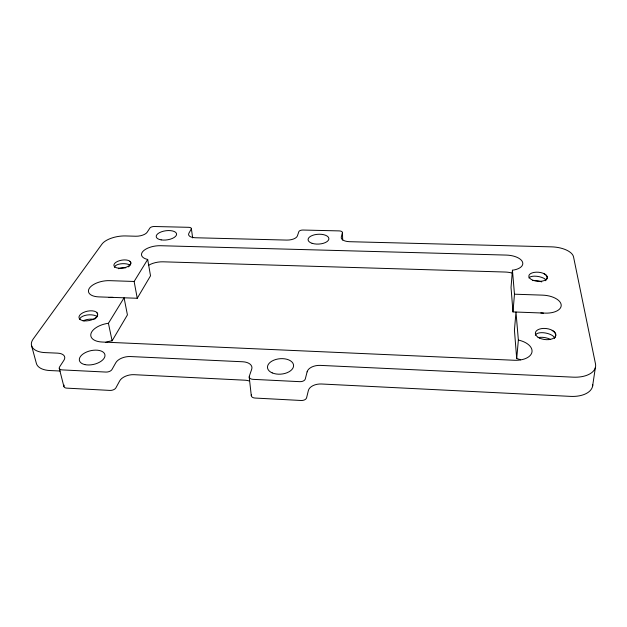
<?xml version="1.0" encoding="UTF-8"?>
<svg xmlns="http://www.w3.org/2000/svg" width="627" height="627" viewBox="0 0 627 627"><rect width="100%" height="100%" fill="white"/><g stroke="black" fill="none" stroke-linecap="round" stroke-linejoin="round"><path stroke-width="0.94" d="M512.439 270.229L511.036 287.495L512.98 311.925L545.09 313.124A17.36 8.896 5.5 0 0 561.173 304.738A17.36 8.896 5.5 0 0 542.653 295.145L514.477 294.196L512.439 270.229A15.879 7.665 3.4 0 0 522.51 262A15.879 7.665 3.4 0 0 506.342 255.087L160.496 245.713A14.852 6.858 -8.4 0 0 143.003 251.309A14.852 6.858 -8.4 0 0 147.682 259.453L150.519 275.825L137.25 298.264L98.831 296.892A16.028 7.712 -10.7 0 1 89.363 288.255A16.028 7.712 -10.7 0 1 109.576 280.653L134.131 281.476L147.682 259.453M512.98 311.925L514.477 294.196M516.695 358.605L518.364 340.061L515.99 312.066L514.43 330.123L516.695 358.605A18.316 10.557 6 0 1 520.622 359.788M592.515 386.616L595.391 367.5M105.391 342.475A17.156 9.193 -12 0 1 112.108 340.814L127.422 314.903L124.083 297.809L108.416 323.281A17.384 9.037 -11.7 0 0 91.064 333.313A17.384 9.037 -11.7 0 0 102.076 342.021L514.281 360.266A18.575 10.393 5.6 0 0 531.947 352.186A18.575 10.393 5.6 0 0 518.364 340.061M60.255 371.019L49.713 370.533A22.627 11.858 -13.9 0 1 36.303 363.127L31.483 345.344M59.259 368.339L63.899 386.553M108.416 323.281L112.108 340.814M134.131 281.476L137.25 298.264M191.337 228.424L192.669 237.915M249.201 376.992L251.294 395.661M342.42 232.476L342.703 240.078M540.787 312.936A17.133 9.052 5.9 0 1 543.429 313.147M109.043 297.519A15.832 7.861 -11 0 1 112.97 297.378M148.552 265.323A14.68 7.007 -8.6 0 1 163.122 261.812L505.041 272.032A15.683 7.814 3.7 0 1 512.126 273.074M592.781 384.79A24.516 14.029 8.6 0 1 570.609 396.382L321.494 383.998A11.662 7.203 -3.4 0 0 308.366 390.535L306.595 397.784A4.702 2.923 -4.4 0 1 301.219 400.488L255.009 398.051A4.679 2.876 -6.9 0 1 251.38 394.908M248.99 380.934A11.56 6.983 -7.4 0 0 244.914 380.197L134.006 374.68A11.568 6.583 -12.3 0 0 119.663 380.926L115.909 387.839A4.687 2.665 -13.2 0 1 110.023 390.417L66.744 388.137A4.71 2.586 -14.5 0 1 64.189 385.143M532.644 280.582A9.131 3.637 10.3 0 1 541.728 281.907M545.905 279.979A9.162 5.337 -1.3 0 0 543.562 278.153A9.154 3.613 10.3 0 0 528.937 277.957M544.017 273.764A9.193 5.322 -1.4 0 1 546.799 279.172M545.89 280.426A9.193 5.322 -1.4 0 1 545.576 280.716M538.013 337.663A10.15 4.554 11.9 0 1 550.592 339.426M554.48 337.671A10.157 6.395 0.4 0 0 551.611 335.061A10.181 4.522 11.8 0 0 541.634 332.671A10.181 4.522 11.8 0 0 535.34 335.257M552.144 330.405A10.197 6.38 0.3 0 1 555.295 336.942M555.107 337.326A10.197 6.38 0.3 0 1 554.871 337.702M554.605 338.071A10.197 6.38 0.3 0 1 554.299 338.423M118.37 268.709A8.472 3.558 -1.5 0 1 125.808 267.823M114.514 267.384A8.496 3.535 -1.4 0 1 120.556 263.865A8.496 3.535 -1.4 0 1 130.087 265.103A8.464 4.303 -18.3 0 1 129.891 265.386M129.852 261.349A8.464 4.303 -18.3 0 1 130.291 264.774M129.374 265.997A8.464 4.303 -18.3 0 1 129.068 266.295M128.747 266.593A8.464 4.303 -18.3 0 1 128.394 266.883M83.015 320.969A9.389 4.358 -3.5 0 1 94.207 319.402M79.684 319.457A9.421 4.334 -3.4 0 1 86.949 315.028A9.421 4.334 -3.4 0 1 97.381 316.721M96.691 312.583A9.405 5.024 -20.7 0 1 96.487 317.403M96.197 317.764A9.405 5.024 -20.7 0 1 95.884 318.124M95.539 318.477A9.405 5.024 -20.7 0 1 95.171 318.822M307.105 371.842L305.294 378.99A4.773 2.884 -4.4 0 1 299.831 381.663L252.963 379.343A4.75 2.829 -6.7 0 1 249.295 376.247L251.717 369.193A11.725 6.873 -7.2 0 0 242.79 361.771L130.392 356.544A11.733 6.474 -11.9 0 0 115.815 362.704L111.967 369.522A4.757 2.618 -12.7 0 1 105.987 372.07L62.136 369.899A4.773 2.547 -14.1 0 1 59.565 366.952L63.938 360.227A11.811 6.184 -14.1 0 0 57.629 353.15L45.011 352.601A22.933 11.647 -13.5 0 1 33.223 338.972L101.942 244.13A18.881 8.425 -9.3 0 1 125.424 235.94L135.738 236.23A9.123 4.005 -8.5 0 0 147.173 232.225L149.877 228.063A3.613 1.591 -8.1 0 1 154.352 226.504L188.719 227.319A3.621 1.615 -7.1 0 1 191.243 229.059L188.876 233.26A9.131 4.13 -6.9 0 0 195.303 237.751L286.735 240.086A9.209 4.295 -4.1 0 0 297.378 235.948L298.852 231.653A3.66 1.693 -3.6 0 1 303.021 230.038L339.191 230.901A3.684 1.716 -2.4 0 1 342.397 232.703L341.292 237.037A9.311 4.381 -2 0 0 349.49 241.693L551.572 246.858A20.44 9.577 4.7 0 1 573.54 256.905L595.485 363.856A24.868 13.818 8.1 0 1 573.196 377.164L320.428 365.392A11.827 7.093 -3.4 0 0 307.105 371.842M312.128 243.331A10.416 4.914 -3.1 0 0 328.791 239.381A10.416 4.914 -3.1 0 0 314.503 234.788A10.416 4.914 -3.1 0 0 312.128 243.331M161.155 239.875A10.275 4.608 -7.8 0 0 176.587 234.286A10.275 4.608 -7.8 0 0 161.437 231.81A10.275 4.608 -7.8 0 0 161.155 239.875M272.228 372.9A13.089 7.72 -5.3 0 0 293.397 366.936A13.089 7.72 -5.3 0 0 275.958 359.443A13.089 7.72 -5.3 0 0 272.228 372.9M84.825 364.593A13.081 7.007 -12.9 0 0 104.952 356.097A13.081 7.007 -12.9 0 0 86.683 351.982A13.081 7.007 -12.9 0 0 84.825 364.593M84.379 320.859A9.538 4.765 -11.8 0 0 97.702 313.986A9.538 4.765 -11.8 0 0 82.96 312.724A9.538 4.765 -11.8 0 0 84.379 320.859M118.566 268.199A8.598 3.989 -9.6 0 0 130.894 262.752A8.598 3.989 -9.6 0 0 117.751 261.326A8.598 3.989 -9.6 0 0 118.566 268.199M533.036 280.277A9.295 4.554 4.7 0 0 547.34 277.589A9.295 4.554 4.7 0 0 533.867 272.439A9.295 4.554 4.7 0 0 533.036 280.277M539.557 338.071A10.322 5.557 6.4 0 0 555.836 335.453A10.322 5.557 6.4 0 0 541.462 328.619A10.322 5.557 6.4 0 0 539.557 338.071"/></g></svg>
